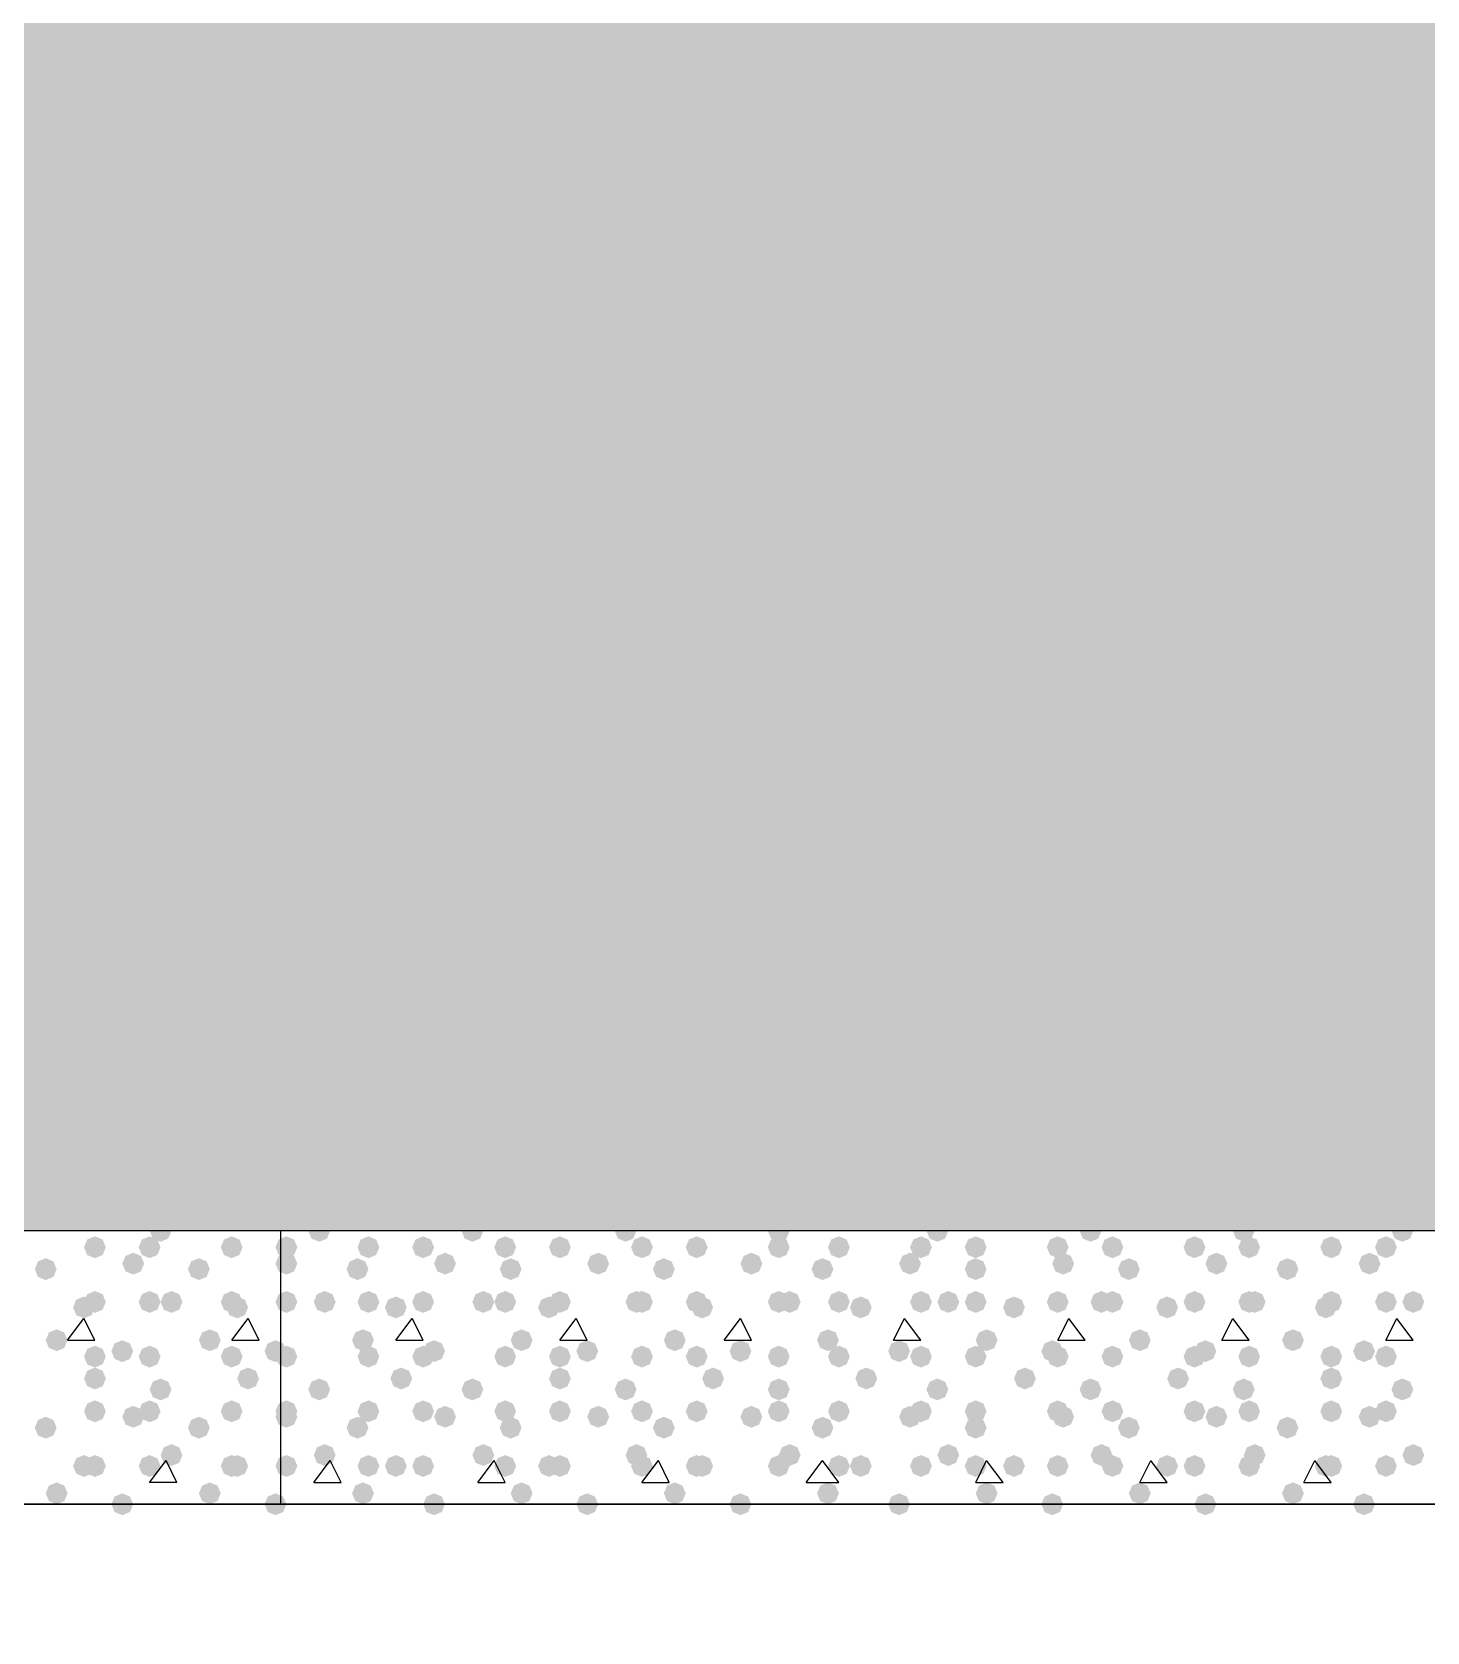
# Model space of a CAD drawing. Header units: millimetres. Extents: x 0 to 420, y 0 to 297.
# Drawn here: x 279.76 to 290.55, y 182.44 to 194.83 of the extents above; entities that cross this region are included whole.
import ezdxf

# ---------------------------------------------------------------- set-up
doc = ezdxf.new("R2010")
doc.units = ezdxf.units.MM
doc.layers.get('0').update_dxf_attribs({"linetype": 'CONTINUOUS'})

msp = doc.modelspace()

# ---------------------------------------------------------------- hatches: boundary and pattern name
at = {"true_color": 0x000008}
h = msp.add_hatch(color=0, dxfattribs=at)
h.paths.add_polyline_path([(379.518333, 204.639333), (218.101333, 204.639333), (379.518333, 185.547)], flags=0)
h.paths.add_polyline_path([(218.101333, 204.639333), (379.518333, 185.547), (218.101333, 185.547)], flags=0)
at = {"true_color": 0x000007}
for points in [[(280.839333, 185.547), (280.814462, 185.487204), (280.754667, 185.462333), (280.694871, 185.487204), (280.67, 185.547), (280.694871, 185.606796), (280.754667, 185.631667), (280.814462, 185.606796)], [(280.331333, 185.42), (280.306462, 185.360204), (280.246667, 185.335333), (280.186871, 185.360204), (280.162, 185.42), (280.186871, 185.479796), (280.246667, 185.504667), (280.306462, 185.479796)], [(280.754667, 185.42), (280.729796, 185.360204), (280.67, 185.335333), (280.610204, 185.360204), (280.585333, 185.42), (280.610204, 185.479796), (280.67, 185.504667), (280.729796, 185.479796)], [(281.389667, 185.42), (281.364796, 185.360204), (281.305, 185.335333), (281.245204, 185.360204), (281.220333, 185.42), (281.245204, 185.479796), (281.305, 185.504667), (281.364796, 185.479796)], [(279.950333, 185.250667), (279.925462, 185.190871), (279.865667, 185.166), (279.805871, 185.190871), (279.781, 185.250667), (279.805871, 185.310462), (279.865667, 185.335333), (279.925462, 185.310463)], [(280.627667, 185.293), (280.602796, 185.233204), (280.543, 185.208333), (280.483204, 185.233204), (280.458333, 185.293), (280.483204, 185.352796), (280.543, 185.377667), (280.602796, 185.352796)], [(281.135667, 185.250667), (281.110796, 185.190871), (281.051, 185.166), (280.991204, 185.190871), (280.966333, 185.250667), (280.991204, 185.310462), (281.051, 185.335333), (281.110796, 185.310463)], [(280.331333, 184.996667), (280.306462, 184.936871), (280.246667, 184.912), (280.186871, 184.936871), (280.162, 184.996667), (280.186871, 185.056462), (280.246667, 185.081333), (280.306462, 185.056463)], [(280.754667, 184.996667), (280.729796, 184.936871), (280.67, 184.912), (280.610204, 184.936871), (280.585333, 184.996667), (280.610204, 185.056462), (280.67, 185.081333), (280.729796, 185.056463)], [(280.924, 184.996667), (280.899129, 184.936871), (280.839333, 184.912), (280.779538, 184.936871), (280.754667, 184.996667), (280.779537, 185.056462), (280.839333, 185.081333), (280.899129, 185.056463)], [(281.389667, 184.996667), (281.364796, 184.936871), (281.305, 184.912), (281.245204, 184.936871), (281.220333, 184.996667), (281.245204, 185.056462), (281.305, 185.081333), (281.364796, 185.056463)], [(280.246667, 184.954333), (280.221796, 184.894537), (280.162, 184.869667), (280.102204, 184.894537), (280.077333, 184.954333), (280.102204, 185.014129), (280.162, 185.039), (280.221796, 185.014129)], [(281.432, 184.954333), (281.407129, 184.894537), (281.347333, 184.869667), (281.287537, 184.894537), (281.262667, 184.954333), (281.287537, 185.014129), (281.347333, 185.039), (281.407129, 185.014129)], [(280.035, 184.700333), (280.010129, 184.640537), (279.950333, 184.615667), (279.890538, 184.640537), (279.865667, 184.700333), (279.890537, 184.760129), (279.950333, 184.785), (280.010129, 184.760129)], [(280.543, 184.615667), (280.518129, 184.555871), (280.458333, 184.531), (280.398537, 184.555871), (280.373667, 184.615667), (280.398537, 184.675462), (280.458333, 184.700333), (280.518129, 184.675463)], [(281.220333, 184.700333), (281.195462, 184.640537), (281.135667, 184.615667), (281.075871, 184.640537), (281.051, 184.700333), (281.075871, 184.760129), (281.135667, 184.785), (281.195462, 184.760129)], [(281.728333, 184.615667), (281.703463, 184.555871), (281.643667, 184.531), (281.583871, 184.555871), (281.559, 184.615667), (281.583871, 184.675462), (281.643667, 184.700333), (281.703462, 184.675463)], [(280.331333, 184.573333), (280.306462, 184.513537), (280.246667, 184.488667), (280.186871, 184.513537), (280.162, 184.573333), (280.186871, 184.633129), (280.246667, 184.658), (280.306462, 184.633129)], [(280.754667, 184.573333), (280.729796, 184.513537), (280.67, 184.488667), (280.610204, 184.513537), (280.585333, 184.573333), (280.610204, 184.633129), (280.67, 184.658), (280.729796, 184.633129)], [(281.389667, 184.573333), (281.364796, 184.513537), (281.305, 184.488667), (281.245204, 184.513537), (281.220333, 184.573333), (281.245204, 184.633129), (281.305, 184.658), (281.364796, 184.633129)], [(280.331333, 184.404), (280.306462, 184.344204), (280.246667, 184.319333), (280.186871, 184.344204), (280.162, 184.404), (280.186871, 184.463796), (280.246667, 184.488667), (280.306462, 184.463796)], [(281.516667, 184.404), (281.491796, 184.344204), (281.432, 184.319333), (281.372204, 184.344204), (281.347333, 184.404), (281.372204, 184.463796), (281.432, 184.488667), (281.491796, 184.463796)], [(280.839333, 184.319333), (280.814462, 184.259537), (280.754667, 184.234667), (280.694871, 184.259537), (280.67, 184.319333), (280.694871, 184.379129), (280.754667, 184.404), (280.814462, 184.379129)], [(280.331333, 184.15), (280.306462, 184.090204), (280.246667, 184.065333), (280.186871, 184.090204), (280.162, 184.15), (280.186871, 184.209796), (280.246667, 184.234667), (280.306462, 184.209796)], [(280.627667, 184.107667), (280.602796, 184.047871), (280.543, 184.023), (280.483204, 184.047871), (280.458333, 184.107667), (280.483204, 184.167462), (280.543, 184.192333), (280.602796, 184.167463)], [(280.754667, 184.15), (280.729796, 184.090204), (280.67, 184.065333), (280.610204, 184.090204), (280.585333, 184.15), (280.610204, 184.209796), (280.67, 184.234667), (280.729796, 184.209796)], [(281.389667, 184.15), (281.364796, 184.090204), (281.305, 184.065333), (281.245204, 184.090204), (281.220333, 184.15), (281.245204, 184.209796), (281.305, 184.234667), (281.364796, 184.209796)], [(279.950333, 184.023), (279.925462, 183.963204), (279.865667, 183.938333), (279.805871, 183.963204), (279.781, 184.023), (279.805871, 184.082796), (279.865667, 184.107667), (279.925462, 184.082796)], [(281.135667, 184.023), (281.110796, 183.963204), (281.051, 183.938333), (280.991204, 183.963204), (280.966333, 184.023), (280.991204, 184.082796), (281.051, 184.107667), (281.110796, 184.082796)], [(280.246667, 183.726667), (280.221796, 183.666871), (280.162, 183.642), (280.102204, 183.666871), (280.077333, 183.726667), (280.102204, 183.786462), (280.162, 183.811333), (280.221796, 183.786463)], [(280.331333, 183.726667), (280.306462, 183.666871), (280.246667, 183.642), (280.186871, 183.666871), (280.162, 183.726667), (280.186871, 183.786462), (280.246667, 183.811333), (280.306462, 183.786463)], [(280.754667, 183.726667), (280.729796, 183.666871), (280.67, 183.642), (280.610204, 183.666871), (280.585333, 183.726667), (280.610204, 183.786462), (280.67, 183.811333), (280.729796, 183.786463)], [(280.924, 183.811333), (280.899129, 183.751537), (280.839333, 183.726667), (280.779538, 183.751537), (280.754667, 183.811333), (280.779537, 183.871129), (280.839333, 183.896), (280.899129, 183.871129)], [(281.389667, 183.726667), (281.364796, 183.666871), (281.305, 183.642), (281.245204, 183.666871), (281.220333, 183.726667), (281.245204, 183.786462), (281.305, 183.811333), (281.364796, 183.786463)], [(281.432, 183.726667), (281.407129, 183.666871), (281.347333, 183.642), (281.287537, 183.666871), (281.262667, 183.726667), (281.287537, 183.786462), (281.347333, 183.811333), (281.407129, 183.786463)], [(280.035, 183.515), (280.010129, 183.455204), (279.950333, 183.430333), (279.890538, 183.455204), (279.865667, 183.515), (279.890537, 183.574796), (279.950333, 183.599667), (280.010129, 183.574796)], [(281.220333, 183.515), (281.195462, 183.455204), (281.135667, 183.430333), (281.075871, 183.455204), (281.051, 183.515), (281.075871, 183.574796), (281.135667, 183.599667), (281.195462, 183.574796)], [(280.543, 183.430333), (280.518129, 183.370537), (280.458333, 183.345667), (280.398537, 183.370537), (280.373667, 183.430333), (280.398537, 183.490129), (280.458333, 183.515), (280.518129, 183.490129)], [(281.728333, 183.430333), (281.703463, 183.370537), (281.643667, 183.345667), (281.583871, 183.370537), (281.559, 183.430333), (281.583871, 183.490129), (281.643667, 183.515), (281.703462, 183.490129)]]:
    msp.add_hatch(color=0, dxfattribs=at).paths.add_polyline_path(points, flags=0)
at = {"true_color": 0x000008}
for points in [[(282.067, 185.547), (282.042129, 185.487204), (281.982333, 185.462333), (281.922538, 185.487204), (281.897667, 185.547), (281.922537, 185.606796), (281.982333, 185.631667), (282.042129, 185.606796)], [(283.252333, 185.547), (283.227463, 185.487204), (283.167667, 185.462333), (283.107871, 185.487204), (283.083, 185.547), (283.107871, 185.606796), (283.167667, 185.631667), (283.227462, 185.606796)], [(284.437667, 185.547), (284.412796, 185.487204), (284.353, 185.462333), (284.293204, 185.487204), (284.268333, 185.547), (284.293204, 185.606796), (284.353, 185.631667), (284.412796, 185.606796)], [(285.623, 185.547), (285.598129, 185.487204), (285.538333, 185.462333), (285.478538, 185.487204), (285.453667, 185.547), (285.478537, 185.606796), (285.538333, 185.631667), (285.598129, 185.606796)], [(286.850667, 185.547), (286.825796, 185.487204), (286.766, 185.462333), (286.706204, 185.487204), (286.681333, 185.547), (286.706204, 185.606796), (286.766, 185.631667), (286.825796, 185.606796)], [(288.036, 185.547), (288.011129, 185.487204), (287.951333, 185.462333), (287.891538, 185.487204), (287.866667, 185.547), (287.891537, 185.606796), (287.951333, 185.631667), (288.011129, 185.606796)], [(289.221333, 185.547), (289.196462, 185.487204), (289.136667, 185.462333), (289.076871, 185.487204), (289.052, 185.547), (289.076871, 185.606796), (289.136667, 185.631667), (289.196462, 185.606796)], [(290.449, 185.547), (290.424129, 185.487204), (290.364333, 185.462333), (290.304537, 185.487204), (290.279667, 185.547), (290.304537, 185.606796), (290.364333, 185.631667), (290.424129, 185.606796)], [(281.813, 185.42), (281.788129, 185.360204), (281.728333, 185.335333), (281.668537, 185.360204), (281.643667, 185.42), (281.668537, 185.479796), (281.728333, 185.504667), (281.788129, 185.479796)], [(282.448, 185.42), (282.423129, 185.360204), (282.363333, 185.335333), (282.303538, 185.360204), (282.278667, 185.42), (282.303537, 185.479796), (282.363333, 185.504667), (282.423129, 185.479796)], [(282.871333, 185.42), (282.846462, 185.360204), (282.786667, 185.335333), (282.726871, 185.360204), (282.702, 185.42), (282.726871, 185.479796), (282.786667, 185.504667), (282.846462, 185.479796)], [(283.506333, 185.42), (283.481462, 185.360204), (283.421667, 185.335333), (283.361871, 185.360204), (283.337, 185.42), (283.361871, 185.479796), (283.421667, 185.504667), (283.481462, 185.479796)], [(283.929667, 185.42), (283.904796, 185.360204), (283.845, 185.335333), (283.785204, 185.360204), (283.760333, 185.42), (283.785204, 185.479796), (283.845, 185.504667), (283.904796, 185.479796)], [(284.564667, 185.42), (284.539796, 185.360204), (284.48, 185.335333), (284.420204, 185.360204), (284.395333, 185.42), (284.420204, 185.479796), (284.48, 185.504667), (284.539796, 185.479796)], [(284.988, 185.42), (284.963129, 185.360204), (284.903333, 185.335333), (284.843538, 185.360204), (284.818667, 185.42), (284.843537, 185.479796), (284.903333, 185.504667), (284.963129, 185.479796)], [(285.623, 185.42), (285.598129, 185.360204), (285.538333, 185.335333), (285.478538, 185.360204), (285.453667, 185.42), (285.478537, 185.479796), (285.538333, 185.504667), (285.598129, 185.479796)], [(286.088667, 185.42), (286.063796, 185.360204), (286.004, 185.335333), (285.944204, 185.360204), (285.919333, 185.42), (285.944204, 185.479796), (286.004, 185.504667), (286.063796, 185.479796)], [(286.723667, 185.42), (286.698796, 185.360204), (286.639, 185.335333), (286.579204, 185.360204), (286.554333, 185.42), (286.579204, 185.479796), (286.639, 185.504667), (286.698796, 185.479796)], [(287.147, 185.42), (287.122129, 185.360204), (287.062333, 185.335333), (287.002538, 185.360204), (286.977667, 185.42), (287.002537, 185.479796), (287.062333, 185.504667), (287.122129, 185.479796)], [(287.782, 185.42), (287.757129, 185.360204), (287.697333, 185.335333), (287.637538, 185.360204), (287.612667, 185.42), (287.637537, 185.479796), (287.697333, 185.504667), (287.757129, 185.479796)], [(288.205333, 185.42), (288.180462, 185.360204), (288.120667, 185.335333), (288.060871, 185.360204), (288.036, 185.42), (288.060871, 185.479796), (288.120667, 185.504667), (288.180462, 185.479796)], [(288.840333, 185.42), (288.815462, 185.360204), (288.755667, 185.335333), (288.695871, 185.360204), (288.671, 185.42), (288.695871, 185.479796), (288.755667, 185.504667), (288.815462, 185.479796)], [(289.263667, 185.42), (289.238796, 185.360204), (289.179, 185.335333), (289.119204, 185.360204), (289.094333, 185.42), (289.119204, 185.479796), (289.179, 185.504667), (289.238796, 185.479796)], [(289.898667, 185.42), (289.873796, 185.360204), (289.814, 185.335333), (289.754204, 185.360204), (289.729333, 185.42), (289.754204, 185.479796), (289.814, 185.504667), (289.873796, 185.479796)], [(290.322, 185.42), (290.297129, 185.360204), (290.237333, 185.335333), (290.177538, 185.360204), (290.152667, 185.42), (290.177537, 185.479796), (290.237333, 185.504667), (290.297129, 185.479796)], [(281.813, 185.293), (281.788129, 185.233204), (281.728333, 185.208333), (281.668537, 185.233204), (281.643667, 185.293), (281.668537, 185.352796), (281.728333, 185.377667), (281.788129, 185.352796)], [(282.363333, 185.250667), (282.338462, 185.190871), (282.278667, 185.166), (282.218871, 185.190871), (282.194, 185.250667), (282.218871, 185.310462), (282.278667, 185.335333), (282.338462, 185.310463)], [(283.040667, 185.293), (283.015796, 185.233204), (282.956, 185.208333), (282.896204, 185.233204), (282.871333, 185.293), (282.896204, 185.352796), (282.956, 185.377667), (283.015796, 185.352796)], [(283.548667, 185.250667), (283.523796, 185.190871), (283.464, 185.166), (283.404204, 185.190871), (283.379333, 185.250667), (283.404204, 185.310462), (283.464, 185.335333), (283.523796, 185.310463)], [(284.226, 185.293), (284.201129, 185.233204), (284.141333, 185.208333), (284.081537, 185.233204), (284.056667, 185.293), (284.081537, 185.352796), (284.141333, 185.377667), (284.201129, 185.352796)], [(284.734, 185.250667), (284.709129, 185.190871), (284.649333, 185.166), (284.589538, 185.190871), (284.564667, 185.250667), (284.589537, 185.310462), (284.649333, 185.335333), (284.709129, 185.310463)], [(285.411333, 185.293), (285.386462, 185.233204), (285.326667, 185.208333), (285.266871, 185.233204), (285.242, 185.293), (285.266871, 185.352796), (285.326667, 185.377667), (285.386462, 185.352796)], [(285.961667, 185.250667), (285.936796, 185.190871), (285.877, 185.166), (285.817204, 185.190871), (285.792333, 185.250667), (285.817204, 185.310462), (285.877, 185.335333), (285.936796, 185.310463)], [(286.639, 185.293), (286.614129, 185.233204), (286.554333, 185.208333), (286.494537, 185.233204), (286.469667, 185.293), (286.494537, 185.352796), (286.554333, 185.377667), (286.614129, 185.352796)], [(287.147, 185.250667), (287.122129, 185.190871), (287.062333, 185.166), (287.002538, 185.190871), (286.977667, 185.250667), (287.002537, 185.310462), (287.062333, 185.335333), (287.122129, 185.310463)], [(287.824333, 185.293), (287.799463, 185.233204), (287.739667, 185.208333), (287.679871, 185.233204), (287.655, 185.293), (287.679871, 185.352796), (287.739667, 185.377667), (287.799462, 185.352796)], [(288.332333, 185.250667), (288.307462, 185.190871), (288.247667, 185.166), (288.187871, 185.190871), (288.163, 185.250667), (288.187871, 185.310462), (288.247667, 185.335333), (288.307462, 185.310463)], [(289.009667, 185.293), (288.984796, 185.233204), (288.925, 185.208333), (288.865204, 185.233204), (288.840333, 185.293), (288.865204, 185.352796), (288.925, 185.377667), (288.984796, 185.352796)], [(289.56, 185.250667), (289.535129, 185.190871), (289.475333, 185.166), (289.415538, 185.190871), (289.390667, 185.250667), (289.415537, 185.310462), (289.475333, 185.335333), (289.535129, 185.310463)], [(290.195, 185.293), (290.170129, 185.233204), (290.110333, 185.208333), (290.050538, 185.233204), (290.025667, 185.293), (290.050537, 185.352796), (290.110333, 185.377667), (290.170129, 185.352796)], [(281.813, 184.996667), (281.788129, 184.936871), (281.728333, 184.912), (281.668537, 184.936871), (281.643667, 184.996667), (281.668537, 185.056462), (281.728333, 185.081333), (281.788129, 185.056463)], [(282.109333, 184.996667), (282.084462, 184.936871), (282.024667, 184.912), (281.964871, 184.936871), (281.94, 184.996667), (281.964871, 185.056462), (282.024667, 185.081333), (282.084462, 185.056463)], [(282.448, 184.996667), (282.423129, 184.936871), (282.363333, 184.912), (282.303538, 184.936871), (282.278667, 184.996667), (282.303537, 185.056462), (282.363333, 185.081333), (282.423129, 185.056463)], [(282.871333, 184.996667), (282.846462, 184.936871), (282.786667, 184.912), (282.726871, 184.936871), (282.702, 184.996667), (282.726871, 185.056462), (282.786667, 185.081333), (282.846462, 185.056463)], [(283.337, 184.996667), (283.312129, 184.936871), (283.252333, 184.912), (283.192538, 184.936871), (283.167667, 184.996667), (283.192537, 185.056462), (283.252333, 185.081333), (283.312129, 185.056463)], [(283.506333, 184.996667), (283.481462, 184.936871), (283.421667, 184.912), (283.361871, 184.936871), (283.337, 184.996667), (283.361871, 185.056462), (283.421667, 185.081333), (283.481462, 185.056463)], [(283.929667, 184.996667), (283.904796, 184.936871), (283.845, 184.912), (283.785204, 184.936871), (283.760333, 184.996667), (283.785204, 185.056462), (283.845, 185.081333), (283.904796, 185.056463)], [(284.522333, 184.996667), (284.497462, 184.936871), (284.437667, 184.912), (284.377871, 184.936871), (284.353, 184.996667), (284.377871, 185.056462), (284.437667, 185.081333), (284.497462, 185.056463)], [(284.564667, 184.996667), (284.539796, 184.936871), (284.48, 184.912), (284.420204, 184.936871), (284.395333, 184.996667), (284.420204, 185.056462), (284.48, 185.081333), (284.539796, 185.056463)], [(284.988, 184.996667), (284.963129, 184.936871), (284.903333, 184.912), (284.843538, 184.936871), (284.818667, 184.996667), (284.843537, 185.056462), (284.903333, 185.081333), (284.963129, 185.056463)], [(285.623, 184.996667), (285.598129, 184.936871), (285.538333, 184.912), (285.478538, 184.936871), (285.453667, 184.996667), (285.478537, 185.056462), (285.538333, 185.081333), (285.598129, 185.056463)], [(285.707667, 184.996667), (285.682796, 184.936871), (285.623, 184.912), (285.563204, 184.936871), (285.538333, 184.996667), (285.563204, 185.056462), (285.623, 185.081333), (285.682796, 185.056463)], [(286.088667, 184.996667), (286.063796, 184.936871), (286.004, 184.912), (285.944204, 184.936871), (285.919333, 184.996667), (285.944204, 185.056462), (286.004, 185.081333), (286.063796, 185.056463)], [(286.723667, 184.996667), (286.698796, 184.936871), (286.639, 184.912), (286.579204, 184.936871), (286.554333, 184.996667), (286.579204, 185.056462), (286.639, 185.081333), (286.698796, 185.056463)], [(286.935333, 184.996667), (286.910462, 184.936871), (286.850667, 184.912), (286.790871, 184.936871), (286.766, 184.996667), (286.790871, 185.056462), (286.850667, 185.081333), (286.910462, 185.056463)], [(287.147, 184.996667), (287.122129, 184.936871), (287.062333, 184.912), (287.002538, 184.936871), (286.977667, 184.996667), (287.002537, 185.056462), (287.062333, 185.081333), (287.122129, 185.056463)], [(287.782, 184.996667), (287.757129, 184.936871), (287.697333, 184.912), (287.637538, 184.936871), (287.612667, 184.996667), (287.637537, 185.056462), (287.697333, 185.081333), (287.757129, 185.056463)], [(288.120667, 184.996667), (288.095796, 184.936871), (288.036, 184.912), (287.976204, 184.936871), (287.951333, 184.996667), (287.976204, 185.056462), (288.036, 185.081333), (288.095796, 185.056463)], [(288.205333, 184.996667), (288.180462, 184.936871), (288.120667, 184.912), (288.060871, 184.936871), (288.036, 184.996667), (288.060871, 185.056462), (288.120667, 185.081333), (288.180462, 185.056463)], [(288.840333, 184.996667), (288.815462, 184.936871), (288.755667, 184.912), (288.695871, 184.936871), (288.671, 184.996667), (288.695871, 185.056462), (288.755667, 185.081333), (288.815462, 185.056463)], [(289.263667, 184.996667), (289.238796, 184.936871), (289.179, 184.912), (289.119204, 184.936871), (289.094333, 184.996667), (289.119204, 185.056462), (289.179, 185.081333), (289.238796, 185.056463)], [(289.306, 184.996667), (289.281129, 184.936871), (289.221333, 184.912), (289.161538, 184.936871), (289.136667, 184.996667), (289.161537, 185.056462), (289.221333, 185.081333), (289.281129, 185.056463)], [(289.898667, 184.996667), (289.873796, 184.936871), (289.814, 184.912), (289.754204, 184.936871), (289.729333, 184.996667), (289.754204, 185.056462), (289.814, 185.081333), (289.873796, 185.056463)], [(290.322, 184.996667), (290.297129, 184.936871), (290.237333, 184.912), (290.177538, 184.936871), (290.152667, 184.996667), (290.177537, 185.056462), (290.237333, 185.081333), (290.297129, 185.056463)], [(290.533667, 184.996667), (290.508796, 184.936871), (290.449, 184.912), (290.389204, 184.936871), (290.364333, 184.996667), (290.389204, 185.056462), (290.449, 185.081333), (290.508796, 185.056463)], [(282.659667, 184.954333), (282.634796, 184.894537), (282.575, 184.869667), (282.515204, 184.894537), (282.490333, 184.954333), (282.515204, 185.014129), (282.575, 185.039), (282.634796, 185.014129)], [(283.845, 184.954333), (283.820129, 184.894537), (283.760333, 184.869667), (283.700538, 184.894537), (283.675667, 184.954333), (283.700537, 185.014129), (283.760333, 185.039), (283.820129, 185.014129)], [(285.030333, 184.954333), (285.005463, 184.894537), (284.945667, 184.869667), (284.885871, 184.894537), (284.861, 184.954333), (284.885871, 185.014129), (284.945667, 185.039), (285.005462, 185.014129)], [(286.258, 184.954333), (286.233129, 184.894537), (286.173333, 184.869667), (286.113538, 184.894537), (286.088667, 184.954333), (286.113537, 185.014129), (286.173333, 185.039), (286.233129, 185.014129)], [(287.443333, 184.954333), (287.418463, 184.894537), (287.358667, 184.869667), (287.298871, 184.894537), (287.274, 184.954333), (287.298871, 185.014129), (287.358667, 185.039), (287.418462, 185.014129)], [(288.628667, 184.954333), (288.603796, 184.894537), (288.544, 184.869667), (288.484204, 184.894537), (288.459333, 184.954333), (288.484204, 185.014129), (288.544, 185.039), (288.603796, 185.014129)], [(289.856333, 184.954333), (289.831462, 184.894537), (289.771667, 184.869667), (289.711871, 184.894537), (289.687, 184.954333), (289.711871, 185.014129), (289.771667, 185.039), (289.831462, 185.014129)], [(282.405667, 184.700333), (282.380796, 184.640537), (282.321, 184.615667), (282.261204, 184.640537), (282.236333, 184.700333), (282.261204, 184.760129), (282.321, 184.785), (282.380796, 184.760129)], [(282.956, 184.615667), (282.931129, 184.555871), (282.871333, 184.531), (282.811537, 184.555871), (282.786667, 184.615667), (282.811537, 184.675462), (282.871333, 184.700333), (282.931129, 184.675463)], [(283.633333, 184.700333), (283.608462, 184.640537), (283.548667, 184.615667), (283.488871, 184.640537), (283.464, 184.700333), (283.488871, 184.760129), (283.548667, 184.785), (283.608462, 184.760129)], [(284.141333, 184.615667), (284.116463, 184.555871), (284.056667, 184.531), (283.996871, 184.555871), (283.972, 184.615667), (283.996871, 184.675462), (284.056667, 184.700333), (284.116462, 184.675463)], [(284.818667, 184.700333), (284.793796, 184.640537), (284.734, 184.615667), (284.674204, 184.640537), (284.649333, 184.700333), (284.674204, 184.760129), (284.734, 184.785), (284.793796, 184.760129)], [(285.326667, 184.615667), (285.301796, 184.555871), (285.242, 184.531), (285.182204, 184.555871), (285.157333, 184.615667), (285.182204, 184.675462), (285.242, 184.700333), (285.301796, 184.675463)], [(286.004, 184.700333), (285.979129, 184.640537), (285.919333, 184.615667), (285.859537, 184.640537), (285.834667, 184.700333), (285.859537, 184.760129), (285.919333, 184.785), (285.979129, 184.760129)], [(286.554333, 184.615667), (286.529462, 184.555871), (286.469667, 184.531), (286.409871, 184.555871), (286.385, 184.615667), (286.409871, 184.675462), (286.469667, 184.700333), (286.529462, 184.675463)], [(287.231667, 184.700333), (287.206796, 184.640537), (287.147, 184.615667), (287.087204, 184.640537), (287.062333, 184.700333), (287.087204, 184.760129), (287.147, 184.785), (287.206796, 184.760129)], [(287.739667, 184.615667), (287.714796, 184.555871), (287.655, 184.531), (287.595204, 184.555871), (287.570333, 184.615667), (287.595204, 184.675462), (287.655, 184.700333), (287.714796, 184.675463)], [(288.417, 184.700333), (288.392129, 184.640537), (288.332333, 184.615667), (288.272538, 184.640537), (288.247667, 184.700333), (288.272537, 184.760129), (288.332333, 184.785), (288.392129, 184.760129)], [(288.925, 184.615667), (288.900129, 184.555871), (288.840333, 184.531), (288.780538, 184.555871), (288.755667, 184.615667), (288.780537, 184.675462), (288.840333, 184.700333), (288.900129, 184.675463)], [(289.602333, 184.700333), (289.577462, 184.640537), (289.517667, 184.615667), (289.457871, 184.640537), (289.433, 184.700333), (289.457871, 184.760129), (289.517667, 184.785), (289.577462, 184.760129)], [(290.152667, 184.615667), (290.127796, 184.555871), (290.068, 184.531), (290.008204, 184.555871), (289.983333, 184.615667), (290.008204, 184.675462), (290.068, 184.700333), (290.127796, 184.675463)], [(281.813, 184.573333), (281.788129, 184.513537), (281.728333, 184.488667), (281.668537, 184.513537), (281.643667, 184.573333), (281.668537, 184.633129), (281.728333, 184.658), (281.788129, 184.633129)], [(282.448, 184.573333), (282.423129, 184.513537), (282.363333, 184.488667), (282.303538, 184.513537), (282.278667, 184.573333), (282.303537, 184.633129), (282.363333, 184.658), (282.423129, 184.633129)], [(282.871333, 184.573333), (282.846462, 184.513537), (282.786667, 184.488667), (282.726871, 184.513537), (282.702, 184.573333), (282.726871, 184.633129), (282.786667, 184.658), (282.846462, 184.633129)], [(283.506333, 184.573333), (283.481462, 184.513537), (283.421667, 184.488667), (283.361871, 184.513537), (283.337, 184.573333), (283.361871, 184.633129), (283.421667, 184.658), (283.481462, 184.633129)], [(283.929667, 184.573333), (283.904796, 184.513537), (283.845, 184.488667), (283.785204, 184.513537), (283.760333, 184.573333), (283.785204, 184.633129), (283.845, 184.658), (283.904796, 184.633129)], [(284.564667, 184.573333), (284.539796, 184.513537), (284.48, 184.488667), (284.420204, 184.513537), (284.395333, 184.573333), (284.420204, 184.633129), (284.48, 184.658), (284.539796, 184.633129)], [(284.988, 184.573333), (284.963129, 184.513537), (284.903333, 184.488667), (284.843538, 184.513537), (284.818667, 184.573333), (284.843537, 184.633129), (284.903333, 184.658), (284.963129, 184.633129)], [(285.623, 184.573333), (285.598129, 184.513537), (285.538333, 184.488667), (285.478538, 184.513537), (285.453667, 184.573333), (285.478537, 184.633129), (285.538333, 184.658), (285.598129, 184.633129)], [(286.088667, 184.573333), (286.063796, 184.513537), (286.004, 184.488667), (285.944204, 184.513537), (285.919333, 184.573333), (285.944204, 184.633129), (286.004, 184.658), (286.063796, 184.633129)], [(286.723667, 184.573333), (286.698796, 184.513537), (286.639, 184.488667), (286.579204, 184.513537), (286.554333, 184.573333), (286.579204, 184.633129), (286.639, 184.658), (286.698796, 184.633129)], [(287.147, 184.573333), (287.122129, 184.513537), (287.062333, 184.488667), (287.002538, 184.513537), (286.977667, 184.573333), (287.002537, 184.633129), (287.062333, 184.658), (287.122129, 184.633129)], [(287.782, 184.573333), (287.757129, 184.513537), (287.697333, 184.488667), (287.637538, 184.513537), (287.612667, 184.573333), (287.637537, 184.633129), (287.697333, 184.658), (287.757129, 184.633129)], [(288.205333, 184.573333), (288.180462, 184.513537), (288.120667, 184.488667), (288.060871, 184.513537), (288.036, 184.573333), (288.060871, 184.633129), (288.120667, 184.658), (288.180462, 184.633129)], [(288.840333, 184.573333), (288.815462, 184.513537), (288.755667, 184.488667), (288.695871, 184.513537), (288.671, 184.573333), (288.695871, 184.633129), (288.755667, 184.658), (288.815462, 184.633129)], [(289.263667, 184.573333), (289.238796, 184.513537), (289.179, 184.488667), (289.119204, 184.513537), (289.094333, 184.573333), (289.119204, 184.633129), (289.179, 184.658), (289.238796, 184.633129)], [(289.898667, 184.573333), (289.873796, 184.513537), (289.814, 184.488667), (289.754204, 184.513537), (289.729333, 184.573333), (289.754204, 184.633129), (289.814, 184.658), (289.873796, 184.633129)], [(290.322, 184.573333), (290.297129, 184.513537), (290.237333, 184.488667), (290.177538, 184.513537), (290.152667, 184.573333), (290.177537, 184.633129), (290.237333, 184.658), (290.297129, 184.633129)], [(282.702, 184.404), (282.677129, 184.344204), (282.617333, 184.319333), (282.557538, 184.344204), (282.532667, 184.404), (282.557537, 184.463796), (282.617333, 184.488667), (282.677129, 184.463796)], [(283.929667, 184.404), (283.904796, 184.344204), (283.845, 184.319333), (283.785204, 184.344204), (283.760333, 184.404), (283.785204, 184.463796), (283.845, 184.488667), (283.904796, 184.463796)], [(285.115, 184.404), (285.090129, 184.344204), (285.030333, 184.319333), (284.970537, 184.344204), (284.945667, 184.404), (284.970537, 184.463796), (285.030333, 184.488667), (285.090129, 184.463796)], [(286.300333, 184.404), (286.275463, 184.344204), (286.215667, 184.319333), (286.155871, 184.344204), (286.131, 184.404), (286.155871, 184.463796), (286.215667, 184.488667), (286.275462, 184.463796)], [(287.528, 184.404), (287.503129, 184.344204), (287.443333, 184.319333), (287.383537, 184.344204), (287.358667, 184.404), (287.383537, 184.463796), (287.443333, 184.488667), (287.503129, 184.463796)], [(288.713333, 184.404), (288.688463, 184.344204), (288.628667, 184.319333), (288.568871, 184.344204), (288.544, 184.404), (288.568871, 184.463796), (288.628667, 184.488667), (288.688462, 184.463796)], [(289.898667, 184.404), (289.873796, 184.344204), (289.814, 184.319333), (289.754204, 184.344204), (289.729333, 184.404), (289.754204, 184.463796), (289.814, 184.488667), (289.873796, 184.463796)], [(282.067, 184.319333), (282.042129, 184.259537), (281.982333, 184.234667), (281.922538, 184.259537), (281.897667, 184.319333), (281.922537, 184.379129), (281.982333, 184.404), (282.042129, 184.379129)], [(283.252333, 184.319333), (283.227463, 184.259537), (283.167667, 184.234667), (283.107871, 184.259537), (283.083, 184.319333), (283.107871, 184.379129), (283.167667, 184.404), (283.227462, 184.379129)], [(284.437667, 184.319333), (284.412796, 184.259537), (284.353, 184.234667), (284.293204, 184.259537), (284.268333, 184.319333), (284.293204, 184.379129), (284.353, 184.404), (284.412796, 184.379129)], [(285.623, 184.319333), (285.598129, 184.259537), (285.538333, 184.234667), (285.478538, 184.259537), (285.453667, 184.319333), (285.478537, 184.379129), (285.538333, 184.404), (285.598129, 184.379129)], [(286.850667, 184.319333), (286.825796, 184.259537), (286.766, 184.234667), (286.706204, 184.259537), (286.681333, 184.319333), (286.706204, 184.379129), (286.766, 184.404), (286.825796, 184.379129)], [(288.036, 184.319333), (288.011129, 184.259537), (287.951333, 184.234667), (287.891538, 184.259537), (287.866667, 184.319333), (287.891537, 184.379129), (287.951333, 184.404), (288.011129, 184.379129)], [(289.221333, 184.319333), (289.196462, 184.259537), (289.136667, 184.234667), (289.076871, 184.259537), (289.052, 184.319333), (289.076871, 184.379129), (289.136667, 184.404), (289.196462, 184.379129)], [(290.449, 184.319333), (290.424129, 184.259537), (290.364333, 184.234667), (290.304537, 184.259537), (290.279667, 184.319333), (290.304537, 184.379129), (290.364333, 184.404), (290.424129, 184.379129)], [(281.813, 184.15), (281.788129, 184.090204), (281.728333, 184.065333), (281.668537, 184.090204), (281.643667, 184.15), (281.668537, 184.209796), (281.728333, 184.234667), (281.788129, 184.209796)], [(281.813, 184.107667), (281.788129, 184.047871), (281.728333, 184.023), (281.668537, 184.047871), (281.643667, 184.107667), (281.668537, 184.167462), (281.728333, 184.192333), (281.788129, 184.167463)], [(282.448, 184.15), (282.423129, 184.090204), (282.363333, 184.065333), (282.303538, 184.090204), (282.278667, 184.15), (282.303537, 184.209796), (282.363333, 184.234667), (282.423129, 184.209796)], [(282.871333, 184.15), (282.846462, 184.090204), (282.786667, 184.065333), (282.726871, 184.090204), (282.702, 184.15), (282.726871, 184.209796), (282.786667, 184.234667), (282.846462, 184.209796)], [(283.040667, 184.107667), (283.015796, 184.047871), (282.956, 184.023), (282.896204, 184.047871), (282.871333, 184.107667), (282.896204, 184.167462), (282.956, 184.192333), (283.015796, 184.167463)], [(283.506333, 184.15), (283.481462, 184.090204), (283.421667, 184.065333), (283.361871, 184.090204), (283.337, 184.15), (283.361871, 184.209796), (283.421667, 184.234667), (283.481462, 184.209796)], [(283.929667, 184.15), (283.904796, 184.090204), (283.845, 184.065333), (283.785204, 184.090204), (283.760333, 184.15), (283.785204, 184.209796), (283.845, 184.234667), (283.904796, 184.209796)], [(284.226, 184.107667), (284.201129, 184.047871), (284.141333, 184.023), (284.081537, 184.047871), (284.056667, 184.107667), (284.081537, 184.167462), (284.141333, 184.192333), (284.201129, 184.167463)], [(284.564667, 184.15), (284.539796, 184.090204), (284.48, 184.065333), (284.420204, 184.090204), (284.395333, 184.15), (284.420204, 184.209796), (284.48, 184.234667), (284.539796, 184.209796)], [(284.988, 184.15), (284.963129, 184.090204), (284.903333, 184.065333), (284.843538, 184.090204), (284.818667, 184.15), (284.843537, 184.209796), (284.903333, 184.234667), (284.963129, 184.209796)], [(285.411333, 184.107667), (285.386462, 184.047871), (285.326667, 184.023), (285.266871, 184.047871), (285.242, 184.107667), (285.266871, 184.167462), (285.326667, 184.192333), (285.386462, 184.167463)], [(285.623, 184.15), (285.598129, 184.090204), (285.538333, 184.065333), (285.478538, 184.090204), (285.453667, 184.15), (285.478537, 184.209796), (285.538333, 184.234667), (285.598129, 184.209796)], [(286.088667, 184.15), (286.063796, 184.090204), (286.004, 184.065333), (285.944204, 184.090204), (285.919333, 184.15), (285.944204, 184.209796), (286.004, 184.234667), (286.063796, 184.209796)], [(286.639, 184.107667), (286.614129, 184.047871), (286.554333, 184.023), (286.494537, 184.047871), (286.469667, 184.107667), (286.494537, 184.167462), (286.554333, 184.192333), (286.614129, 184.167463)], [(286.723667, 184.15), (286.698796, 184.090204), (286.639, 184.065333), (286.579204, 184.090204), (286.554333, 184.15), (286.579204, 184.209796), (286.639, 184.234667), (286.698796, 184.209796)], [(287.147, 184.15), (287.122129, 184.090204), (287.062333, 184.065333), (287.002538, 184.090204), (286.977667, 184.15), (287.002537, 184.209796), (287.062333, 184.234667), (287.122129, 184.209796)], [(287.782, 184.15), (287.757129, 184.090204), (287.697333, 184.065333), (287.637538, 184.090204), (287.612667, 184.15), (287.637537, 184.209796), (287.697333, 184.234667), (287.757129, 184.209796)], [(287.824333, 184.107667), (287.799463, 184.047871), (287.739667, 184.023), (287.679871, 184.047871), (287.655, 184.107667), (287.679871, 184.167462), (287.739667, 184.192333), (287.799462, 184.167463)], [(288.205333, 184.15), (288.180462, 184.090204), (288.120667, 184.065333), (288.060871, 184.090204), (288.036, 184.15), (288.060871, 184.209796), (288.120667, 184.234667), (288.180462, 184.209796)], [(288.840333, 184.15), (288.815462, 184.090204), (288.755667, 184.065333), (288.695871, 184.090204), (288.671, 184.15), (288.695871, 184.209796), (288.755667, 184.234667), (288.815462, 184.209796)], [(289.009667, 184.107667), (288.984796, 184.047871), (288.925, 184.023), (288.865204, 184.047871), (288.840333, 184.107667), (288.865204, 184.167462), (288.925, 184.192333), (288.984796, 184.167463)], [(289.263667, 184.15), (289.238796, 184.090204), (289.179, 184.065333), (289.119204, 184.090204), (289.094333, 184.15), (289.119204, 184.209796), (289.179, 184.234667), (289.238796, 184.209796)], [(289.898667, 184.15), (289.873796, 184.090204), (289.814, 184.065333), (289.754204, 184.090204), (289.729333, 184.15), (289.754204, 184.209796), (289.814, 184.234667), (289.873796, 184.209796)], [(290.195, 184.107667), (290.170129, 184.047871), (290.110333, 184.023), (290.050538, 184.047871), (290.025667, 184.107667), (290.050537, 184.167462), (290.110333, 184.192333), (290.170129, 184.167463)], [(290.322, 184.15), (290.297129, 184.090204), (290.237333, 184.065333), (290.177538, 184.090204), (290.152667, 184.15), (290.177537, 184.209796), (290.237333, 184.234667), (290.297129, 184.209796)], [(282.363333, 184.023), (282.338462, 183.963204), (282.278667, 183.938333), (282.218871, 183.963204), (282.194, 184.023), (282.218871, 184.082796), (282.278667, 184.107667), (282.338462, 184.082796)], [(283.548667, 184.023), (283.523796, 183.963204), (283.464, 183.938333), (283.404204, 183.963204), (283.379333, 184.023), (283.404204, 184.082796), (283.464, 184.107667), (283.523796, 184.082796)], [(284.734, 184.023), (284.709129, 183.963204), (284.649333, 183.938333), (284.589538, 183.963204), (284.564667, 184.023), (284.589537, 184.082796), (284.649333, 184.107667), (284.709129, 184.082796)], [(285.961667, 184.023), (285.936796, 183.963204), (285.877, 183.938333), (285.817204, 183.963204), (285.792333, 184.023), (285.817204, 184.082796), (285.877, 184.107667), (285.936796, 184.082796)], [(287.147, 184.023), (287.122129, 183.963204), (287.062333, 183.938333), (287.002538, 183.963204), (286.977667, 184.023), (287.002537, 184.082796), (287.062333, 184.107667), (287.122129, 184.082796)], [(288.332333, 184.023), (288.307462, 183.963204), (288.247667, 183.938333), (288.187871, 183.963204), (288.163, 184.023), (288.187871, 184.082796), (288.247667, 184.107667), (288.307462, 184.082796)], [(289.56, 184.023), (289.535129, 183.963204), (289.475333, 183.938333), (289.415538, 183.963204), (289.390667, 184.023), (289.415537, 184.082796), (289.475333, 184.107667), (289.535129, 184.082796)], [(281.813, 183.726667), (281.788129, 183.666871), (281.728333, 183.642), (281.668537, 183.666871), (281.643667, 183.726667), (281.668537, 183.786462), (281.728333, 183.811333), (281.788129, 183.786463)], [(282.109333, 183.811333), (282.084462, 183.751537), (282.024667, 183.726667), (281.964871, 183.751537), (281.94, 183.811333), (281.964871, 183.871129), (282.024667, 183.896), (282.084462, 183.871129)], [(282.448, 183.726667), (282.423129, 183.666871), (282.363333, 183.642), (282.303538, 183.666871), (282.278667, 183.726667), (282.303537, 183.786462), (282.363333, 183.811333), (282.423129, 183.786463)], [(282.659667, 183.726667), (282.634796, 183.666871), (282.575, 183.642), (282.515204, 183.666871), (282.490333, 183.726667), (282.515204, 183.786462), (282.575, 183.811333), (282.634796, 183.786463)], [(282.871333, 183.726667), (282.846462, 183.666871), (282.786667, 183.642), (282.726871, 183.666871), (282.702, 183.726667), (282.726871, 183.786462), (282.786667, 183.811333), (282.846462, 183.786463)], [(283.337, 183.811333), (283.312129, 183.751537), (283.252333, 183.726667), (283.192538, 183.751537), (283.167667, 183.811333), (283.192537, 183.871129), (283.252333, 183.896), (283.312129, 183.871129)], [(283.506333, 183.726667), (283.481462, 183.666871), (283.421667, 183.642), (283.361871, 183.666871), (283.337, 183.726667), (283.361871, 183.786462), (283.421667, 183.811333), (283.481462, 183.786463)], [(283.845, 183.726667), (283.820129, 183.666871), (283.760333, 183.642), (283.700538, 183.666871), (283.675667, 183.726667), (283.700537, 183.786462), (283.760333, 183.811333), (283.820129, 183.786463)], [(283.929667, 183.726667), (283.904796, 183.666871), (283.845, 183.642), (283.785204, 183.666871), (283.760333, 183.726667), (283.785204, 183.786462), (283.845, 183.811333), (283.904796, 183.786463)], [(284.522333, 183.811333), (284.497462, 183.751537), (284.437667, 183.726667), (284.377871, 183.751537), (284.353, 183.811333), (284.377871, 183.871129), (284.437667, 183.896), (284.497462, 183.871129)], [(284.564667, 183.726667), (284.539796, 183.666871), (284.48, 183.642), (284.420204, 183.666871), (284.395333, 183.726667), (284.420204, 183.786462), (284.48, 183.811333), (284.539796, 183.786463)], [(284.988, 183.726667), (284.963129, 183.666871), (284.903333, 183.642), (284.843538, 183.666871), (284.818667, 183.726667), (284.843537, 183.786462), (284.903333, 183.811333), (284.963129, 183.786463)], [(285.030333, 183.726667), (285.005463, 183.666871), (284.945667, 183.642), (284.885871, 183.666871), (284.861, 183.726667), (284.885871, 183.786462), (284.945667, 183.811333), (285.005462, 183.786463)], [(285.623, 183.726667), (285.598129, 183.666871), (285.538333, 183.642), (285.478538, 183.666871), (285.453667, 183.726667), (285.478537, 183.786462), (285.538333, 183.811333), (285.598129, 183.786463)], [(285.707667, 183.811333), (285.682796, 183.751537), (285.623, 183.726667), (285.563204, 183.751537), (285.538333, 183.811333), (285.563204, 183.871129), (285.623, 183.896), (285.682796, 183.871129)], [(286.088667, 183.726667), (286.063796, 183.666871), (286.004, 183.642), (285.944204, 183.666871), (285.919333, 183.726667), (285.944204, 183.786462), (286.004, 183.811333), (286.063796, 183.786463)], [(286.258, 183.726667), (286.233129, 183.666871), (286.173333, 183.642), (286.113538, 183.666871), (286.088667, 183.726667), (286.113537, 183.786462), (286.173333, 183.811333), (286.233129, 183.786463)], [(286.723667, 183.726667), (286.698796, 183.666871), (286.639, 183.642), (286.579204, 183.666871), (286.554333, 183.726667), (286.579204, 183.786462), (286.639, 183.811333), (286.698796, 183.786463)], [(286.935333, 183.811333), (286.910462, 183.751537), (286.850667, 183.726667), (286.790871, 183.751537), (286.766, 183.811333), (286.790871, 183.871129), (286.850667, 183.896), (286.910462, 183.871129)], [(287.147, 183.726667), (287.122129, 183.666871), (287.062333, 183.642), (287.002538, 183.666871), (286.977667, 183.726667), (287.002537, 183.786462), (287.062333, 183.811333), (287.122129, 183.786463)], [(287.443333, 183.726667), (287.418463, 183.666871), (287.358667, 183.642), (287.298871, 183.666871), (287.274, 183.726667), (287.298871, 183.786462), (287.358667, 183.811333), (287.418462, 183.786463)], [(287.782, 183.726667), (287.757129, 183.666871), (287.697333, 183.642), (287.637538, 183.666871), (287.612667, 183.726667), (287.637537, 183.786462), (287.697333, 183.811333), (287.757129, 183.786463)], [(288.120667, 183.811333), (288.095796, 183.751537), (288.036, 183.726667), (287.976204, 183.751537), (287.951333, 183.811333), (287.976204, 183.871129), (288.036, 183.896), (288.095796, 183.871129)], [(288.205333, 183.726667), (288.180462, 183.666871), (288.120667, 183.642), (288.060871, 183.666871), (288.036, 183.726667), (288.060871, 183.786462), (288.120667, 183.811333), (288.180462, 183.786463)], [(288.628667, 183.726667), (288.603796, 183.666871), (288.544, 183.642), (288.484204, 183.666871), (288.459333, 183.726667), (288.484204, 183.786462), (288.544, 183.811333), (288.603796, 183.786463)], [(288.840333, 183.726667), (288.815462, 183.666871), (288.755667, 183.642), (288.695871, 183.666871), (288.671, 183.726667), (288.695871, 183.786462), (288.755667, 183.811333), (288.815462, 183.786463)], [(289.263667, 183.726667), (289.238796, 183.666871), (289.179, 183.642), (289.119204, 183.666871), (289.094333, 183.726667), (289.119204, 183.786462), (289.179, 183.811333), (289.238796, 183.786463)], [(289.306, 183.811333), (289.281129, 183.751537), (289.221333, 183.726667), (289.161538, 183.751537), (289.136667, 183.811333), (289.161537, 183.871129), (289.221333, 183.896), (289.281129, 183.871129)], [(289.856333, 183.726667), (289.831462, 183.666871), (289.771667, 183.642), (289.711871, 183.666871), (289.687, 183.726667), (289.711871, 183.786462), (289.771667, 183.811333), (289.831462, 183.786463)], [(289.898667, 183.726667), (289.873796, 183.666871), (289.814, 183.642), (289.754204, 183.666871), (289.729333, 183.726667), (289.754204, 183.786462), (289.814, 183.811333), (289.873796, 183.786463)], [(290.322, 183.726667), (290.297129, 183.666871), (290.237333, 183.642), (290.177538, 183.666871), (290.152667, 183.726667), (290.177537, 183.786462), (290.237333, 183.811333), (290.297129, 183.786463)], [(290.533667, 183.811333), (290.508796, 183.751537), (290.449, 183.726667), (290.389204, 183.751537), (290.364333, 183.811333), (290.389204, 183.871129), (290.449, 183.896), (290.508796, 183.871129)], [(282.405667, 183.515), (282.380796, 183.455204), (282.321, 183.430333), (282.261204, 183.455204), (282.236333, 183.515), (282.261204, 183.574796), (282.321, 183.599667), (282.380796, 183.574796)], [(283.633333, 183.515), (283.608462, 183.455204), (283.548667, 183.430333), (283.488871, 183.455204), (283.464, 183.515), (283.488871, 183.574796), (283.548667, 183.599667), (283.608462, 183.574796)], [(284.818667, 183.515), (284.793796, 183.455204), (284.734, 183.430333), (284.674204, 183.455204), (284.649333, 183.515), (284.674204, 183.574796), (284.734, 183.599667), (284.793796, 183.574796)], [(286.004, 183.515), (285.979129, 183.455204), (285.919333, 183.430333), (285.859537, 183.455204), (285.834667, 183.515), (285.859537, 183.574796), (285.919333, 183.599667), (285.979129, 183.574796)], [(287.231667, 183.515), (287.206796, 183.455204), (287.147, 183.430333), (287.087204, 183.455204), (287.062333, 183.515), (287.087204, 183.574796), (287.147, 183.599667), (287.206796, 183.574796)], [(288.417, 183.515), (288.392129, 183.455204), (288.332333, 183.430333), (288.272538, 183.455204), (288.247667, 183.515), (288.272537, 183.574796), (288.332333, 183.599667), (288.392129, 183.574796)], [(289.602333, 183.515), (289.577462, 183.455204), (289.517667, 183.430333), (289.457871, 183.455204), (289.433, 183.515), (289.457871, 183.574796), (289.517667, 183.599667), (289.577462, 183.574796)], [(282.956, 183.430333), (282.931129, 183.370537), (282.871333, 183.345667), (282.811537, 183.370537), (282.786667, 183.430333), (282.811537, 183.490129), (282.871333, 183.515), (282.931129, 183.490129)], [(284.141333, 183.430333), (284.116463, 183.370537), (284.056667, 183.345667), (283.996871, 183.370537), (283.972, 183.430333), (283.996871, 183.490129), (284.056667, 183.515), (284.116462, 183.490129)], [(285.326667, 183.430333), (285.301796, 183.370537), (285.242, 183.345667), (285.182204, 183.370537), (285.157333, 183.430333), (285.182204, 183.490129), (285.242, 183.515), (285.301796, 183.490129)], [(286.554333, 183.430333), (286.529462, 183.370537), (286.469667, 183.345667), (286.409871, 183.370537), (286.385, 183.430333), (286.409871, 183.490129), (286.469667, 183.515), (286.529462, 183.490129)], [(287.739667, 183.430333), (287.714796, 183.370537), (287.655, 183.345667), (287.595204, 183.370537), (287.570333, 183.430333), (287.595204, 183.490129), (287.655, 183.515), (287.714796, 183.490129)], [(288.925, 183.430333), (288.900129, 183.370537), (288.840333, 183.345667), (288.780538, 183.370537), (288.755667, 183.430333), (288.780537, 183.490129), (288.840333, 183.515), (288.900129, 183.490129)], [(290.152667, 183.430333), (290.127796, 183.370537), (290.068, 183.345667), (290.008204, 183.370537), (289.983333, 183.430333), (290.008204, 183.490129), (290.068, 183.515), (290.127796, 183.490129)]]:
    msp.add_hatch(color=0, dxfattribs=at).paths.add_polyline_path(points, flags=0)

# ---------------------------------------------------------------- linework, layer by layer
at = {"color": 0, "true_color": 0x000007}
for points in [[(32.342667, 185.547), (32.342667, 162.263667), (380.576667, 162.263667), (380.576667, 185.547), (218.101333, 185.547), (218.101333, 206.756), (194.775667, 206.756), (194.775667, 185.547)], [(32.342667, 185.547), (32.342667, 162.263667), (380.576667, 162.263667), (380.576667, 185.547), (218.101333, 185.547), (218.101333, 206.756), (194.775667, 206.756), (194.775667, 185.547)], [(279.569333, 185.547), (279.569333, 183.430333), (281.686, 183.430333), (281.686, 185.547)]]:
    msp.add_lwpolyline(points, close=True, dxfattribs=at)
at = {"color": 0, "true_color": 0x0000fd}
msp.add_lwpolyline([(34.459333, 164.380333), (378.46, 164.380333), (378.46, 183.430333), (215.984667, 183.430333), (215.984667, 204.639333), (196.934667, 204.639333), (196.934667, 183.430333), (34.459333, 183.430333)], close=True, dxfattribs=at)
at = {"color": 0, "true_color": 0x000008}
msp.add_lwpolyline([(218.101333, 204.639333), (379.518333, 185.547), (218.101333, 185.547)], close=True, dxfattribs=at)
at = {"color": 0, "true_color": 0x000007}
for points in [[(300.736, 185.547), (281.686, 185.547)], [(280.035, 184.700333), (280.162, 184.869667)], [(280.246667, 184.700333), (280.162, 184.869667)], [(281.305, 184.700333), (281.432, 184.869667)], [(281.516667, 184.700333), (281.432, 184.869667)], [(280.035, 184.700333), (280.246667, 184.700333)], [(281.305, 184.700333), (281.516667, 184.700333)], [(280.881667, 183.599667), (280.67, 183.599667), (280.797, 183.769)], [(280.881667, 183.599667), (280.797, 183.769)], [(281.686, 183.430333), (300.736, 183.430333)]]:
    msp.add_lwpolyline(points, dxfattribs=at)
at = {"color": 0, "true_color": 0x000008}
for points in [[(282.575, 184.700333), (282.702, 184.869667)], [(282.786667, 184.700333), (282.702, 184.869667)], [(283.845, 184.700333), (283.972, 184.869667)], [(284.056667, 184.700333), (283.972, 184.869667)], [(285.115, 184.700333), (285.242, 184.869667)], [(285.326667, 184.700333), (285.242, 184.869667)], [(286.427333, 184.700333), (286.512, 184.869667)], [(286.639, 184.700333), (286.512, 184.869667)], [(287.697333, 184.700333), (287.782, 184.869667)], [(287.909, 184.700333), (287.782, 184.869667)], [(288.967333, 184.700333), (289.052, 184.869667)], [(289.179, 184.700333), (289.052, 184.869667)], [(290.237333, 184.700333), (290.322, 184.869667)], [(290.449, 184.700333), (290.322, 184.869667)], [(282.575, 184.700333), (282.786667, 184.700333)], [(283.845, 184.700333), (284.056667, 184.700333)], [(285.115, 184.700333), (285.326667, 184.700333)], [(286.427333, 184.700333), (286.639, 184.700333)], [(287.697333, 184.700333), (287.909, 184.700333)], [(288.967333, 184.700333), (289.179, 184.700333)], [(290.237333, 184.700333), (290.449, 184.700333)], [(281.94, 183.599667), (282.067, 183.769)], [(282.151667, 183.599667), (282.067, 183.769)], [(283.21, 183.599667), (283.337, 183.769)], [(283.421667, 183.599667), (283.337, 183.769)], [(284.48, 183.599667), (284.607, 183.769)], [(284.691667, 183.599667), (284.607, 183.769)], [(285.75, 183.599667), (285.877, 183.769)], [(286.004, 183.599667), (285.877, 183.769)], [(287.062333, 183.599667), (287.147, 183.769)], [(287.274, 183.599667), (287.147, 183.769)], [(288.332333, 183.599667), (288.417, 183.769)], [(288.544, 183.599667), (288.417, 183.769)], [(289.602333, 183.599667), (289.687, 183.769)], [(289.814, 183.599667), (289.687, 183.769)], [(281.94, 183.599667), (282.151667, 183.599667)], [(283.21, 183.599667), (283.421667, 183.599667)], [(284.48, 183.599667), (284.691667, 183.599667)], [(285.75, 183.599667), (286.004, 183.599667)], [(287.062333, 183.599667), (287.274, 183.599667)], [(288.332333, 183.599667), (288.544, 183.599667)], [(289.602333, 183.599667), (289.814, 183.599667)]]:
    msp.add_lwpolyline(points, dxfattribs=at)

doc.saveas('drawing.dxf')
